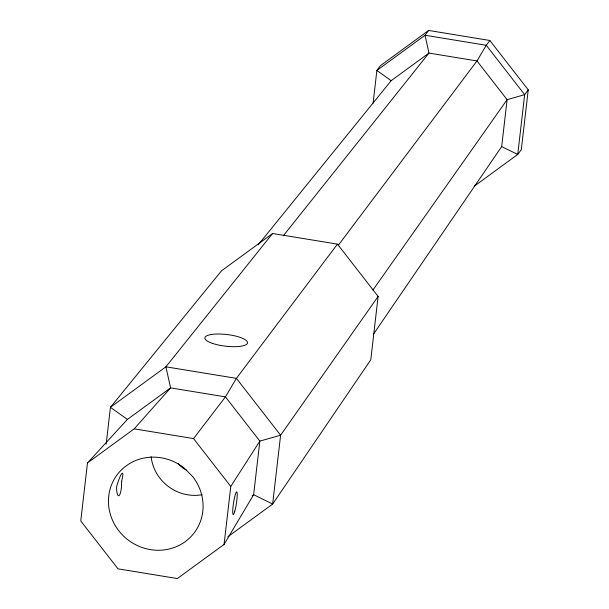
<?xml version="1.0" encoding="UTF-8"?>
<svg xmlns="http://www.w3.org/2000/svg" width="609" height="609" viewBox="0 0 609 609"><rect width="100%" height="100%" fill="white"/><g stroke="black" fill="none" stroke-linecap="round" stroke-linejoin="round"><path stroke-width="0.91" d="M87.468 462.969L80.761 520.946L117.994 568.821L177.348 578.55L224.066 544.431L253.641 494.691L259.837 441.114L225.437 396.878L170.581 387.887L127.41 419.411L87.468 462.969L134.186 428.85L170.581 387.887L165.907 366.808L272.596 233.498L337.447 244.125L378.12 296.431L370.79 359.774L272.642 504.062L227.804 536.803M106.179 444.106L110.435 407.322L221.554 270.769L272.596 233.498M224.066 544.431L230.773 486.454L259.837 441.114L280.612 435.214L378.12 296.431M373.096 103.134L376.88 70.431L380.458 65.635L428.629 30.45L489.849 40.483L528.239 89.85L521.319 149.647L517.741 154.442L474.16 186.278M373.439 334.204L501.679 146.594L507.099 99.686L476.984 60.953L428.957 53.082L391.161 80.685L258.193 244.833M372.868 290.128L507.099 99.686L524.661 94.654L528.239 89.85M428.629 30.45L425.052 35.253L376.88 70.431L391.161 80.685M489.849 40.483L486.271 45.287L476.984 60.953L338.193 245.427M337.447 244.125L236.399 378.364L225.437 396.878L193.548 438.579L134.186 428.85M283.345 235.736L428.957 53.082L425.052 35.253L486.271 45.287L524.661 94.654L517.741 154.442L501.679 146.594M252.126 495.795L253.641 494.691L272.642 504.062L280.612 435.214L236.399 378.364L165.907 366.808L110.435 407.322L127.41 419.411M193.548 438.579L230.773 486.454M186.803 470.247A20.676 19.549 36.7 0 1 178.361 463.677M202.158 494.698A42.356 40.049 36.7 0 1 151.116 456.628M121.671 481.277L121.435 487.261A11.426 2.535 -87.5 0 1 117.971 495.376A11.655 2.581 -87.5 0 1 116.502 487.162A11.655 1.713 -72.9 0 1 120.171 476.428A11.426 1.682 -72.9 0 1 122.698 476.322L121.671 481.277M192.771 476.672L183.88 467.781A48.248 45.614 36.7 0 0 109.384 492.019A48.248 45.614 36.7 0 0 166.858 549.493A48.248 45.614 36.7 0 0 192.771 476.672M234.808 511.157A11.487 1.462 -81.2 0 0 237 492.217A11.487 1.462 -81.2 0 0 233.08 506.269A11.487 1.462 -81.2 0 0 234.808 511.157M212.313 343.324A21.475 5.869 6.7 0 0 247.163 343.72A21.475 5.869 6.7 0 0 219.08 334.006A21.475 5.869 6.7 0 0 212.313 343.324"/></g></svg>
